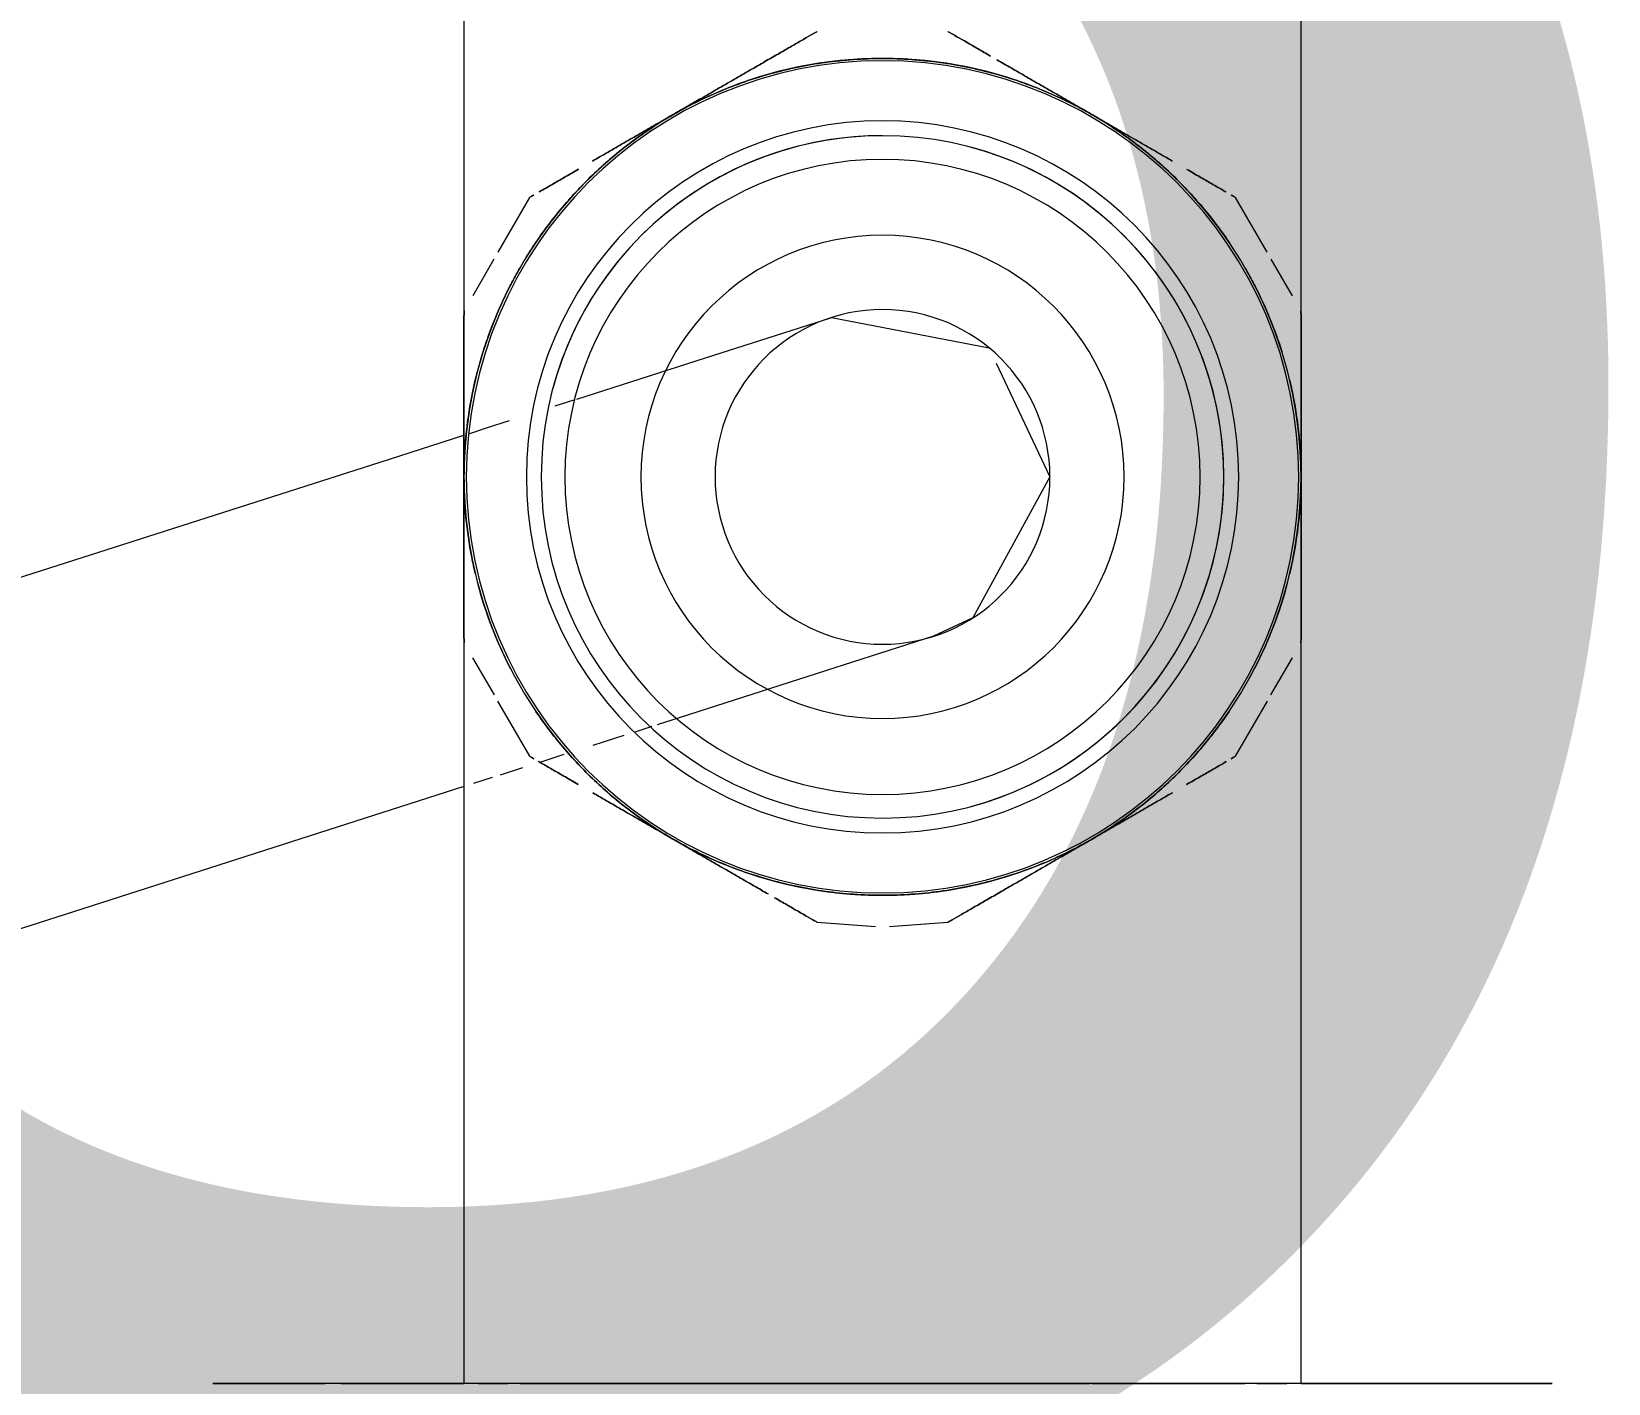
# Model space of a CAD drawing. Header units: metres. Extents: x 147 to 427, y -16 to 162.
# Drawn here: x 167.3873 to 167.4438, y 80.6107 to 80.6592 of the extents above; entities that cross this region are included whole.
import ezdxf

# ---------------------------------------------------------------- set-up
doc = ezdxf.new("R2010")
doc.units = ezdxf.units.M
doc.layers.add('P-PIPE-IDEN', color=7, linetype='Continuous', lineweight=5)
doc.layers.add('P-SANR-FIXT', color=7, linetype='Continuous', lineweight=5)
doc.styles.add('Arial_25', font='arial.ttf', dxfattribs={"height": 0.125})

# ---------------------------------------------------------------- blocks, each defined once
blk = doc.blocks.new('UT_Ducha higiênica - UT_Ducha higiênica-3059028-BANHEIROS E VESTIÁRIO')
at = {"layer": 'P-SANR-FIXT', "color": 9, "true_color": 0xc0c0c0}
for p, q in [((-0.015, -0.015), (-0.015, -0.0475)), ((0.015, -0.0475), (0.015, -0.015)), ((0.024, -0.015), (0.019984, -0.015)), ((-0.015, -0.0475), (-0.015, -0.076773)), ((0.015, -0.076773), (0.015, -0.0475))]:
    blk.add_line(p, q, dxfattribs=at)
at = {"layer": 'P-SANR-FIXT', "color": 254, "true_color": 0xe0e0e0}
for p, q in [((-0.013416, -0.015), (-0.014489, -0.015)), ((-0.0075, -0.015), (-0.01299, -0.015)), ((0.014489, -0.015), (0.013416, -0.015)), ((0.011417, -0.037543), (0.012277, -0.037267)), ((0.008262, -0.038553), (0.008883, -0.038354)), ((0.007286, -0.038866), (0.008071, -0.038614)), ((0.014794, -0.049061), (0.01419, -0.049255)), ((0.01173, -0.050043), (0.011018, -0.050271))]:
    blk.add_line(p, q, dxfattribs=at)
at = {"layer": 'P-SANR-FIXT', "color": 254, "true_color": 0xd3d3d3}
for p, q in [((0.019416, -0.015), (0.015, -0.015)), ((-0.000248, -0.031382), (-0.002341, -0.031535)), ((0.002341, -0.031535), (0.000248, -0.031382)), ((0.013989, -0.036719), (0.014657, -0.036505)), ((0.012908, -0.037065), (0.013708, -0.036809)), ((-0.012655, -0.03749), (-0.013796, -0.039465)), ((0.013796, -0.039465), (0.012655, -0.03749)), ((-0.013921, -0.039682), (-0.014693, -0.041018)), ((0.014693, -0.041018), (0.013921, -0.039682)), ((-0.004078, -0.051578), (-0.006, -0.0475)), ((0.00183, -0.053214), (-0.003819, -0.052127)), ((-0.014689, -0.053988), (-0.013927, -0.055307)), ((0.013927, -0.055307), (0.014689, -0.053988)), ((-0.013784, -0.055555), (-0.012655, -0.05751)), ((0.012655, -0.05751), (0.013784, -0.055555))]:
    blk.add_line(p, q, dxfattribs=at)
at = {"layer": 'P-SANR-FIXT', "color": 254, "true_color": 0xe9e9e9}
for p, q in [((0.009269, -0.038231), (0.010383, -0.037874)), ((0.01419, -0.049255), (0.013369, -0.049518))]:
    blk.add_line(p, q, dxfattribs=at)
at = {"layer": 'P-SANR-FIXT', "color": 9, "true_color": 0xc0c0c0, "flags": 128}
for points in [[(-0.019416, -0.015), (-0.023487, -0.015), (-0.024, -0.015)], [(-0.024, -0.015), (-0.019984, -0.015), (-0.00928, -0.015), (0.004529, -0.015), (0.016823, -0.015), (0.023487, -0.015), (0.024, -0.015)], [(0.015, -0.036395), (0.028666, -0.032018), (0.046263, -0.026381), (0.061045, -0.021646)], [(0.061045, -0.034247), (0.051334, -0.037357), (0.033737, -0.042994), (0.017706, -0.048129), (0.015, -0.048996)]]:
    blk.add_lwpolyline(points, dxfattribs=at)
at = {"layer": 'P-SANR-FIXT', "color": 254, "true_color": 0xd3d3d3, "flags": 128}
for points in [[(-0.015, -0.015), (-0.016823, -0.015), (-0.019416, -0.015)], [(0.01299, -0.015), (0.00928, -0.015), (-0.004529, -0.015), (-0.007416, -0.015)], [(-0.00183, -0.041786), (0.002042, -0.040546), (0.007286, -0.038866)], [(-0.006, -0.0475), (-0.003242, -0.042451), (-0.00183, -0.041786)], [(0.010957, -0.050291), (0.006347, -0.051767), (0.001856, -0.053206), (0.00183, -0.053214)]]:
    blk.add_lwpolyline(points, dxfattribs=at)
at = {"layer": 'P-SANR-FIXT', "color": 9, "true_color": 0xc0c0c0}
for radius, start, end in [(0.015, 90, 270), (0.014917, 90, 270), (0.015, 270, 90), (0.014917, 270, 90)]:
    blk.add_arc((0, -0.0475), radius, start, end, dxfattribs=at)
at = {"layer": 'P-SANR-FIXT', "color": 254, "true_color": 0xd3d3d3}
for radius, start, end in [(0.014917, 90, 270), (0.014917, 270, 90), (0.012765, 90, 270), (0.012765, 90, 270), (0.012765, 270, 90), (0.012765, 270, 90), (0.012232, 90, 270), (0.012232, 270, 90), (0.011383, 90, 270), (0.011383, 90, 270), (0.011383, 270, 90), (0.011383, 270, 90), (0.00866, 90, 270), (0.00866, 90, 270), (0.00866, 270, 90), (0.00866, 270, 90), (0.006, 90, 180), (0.006, 360, 90), (0.006, 180, 270), (0.006, 270, 360)]:
    blk.add_arc((0, -0.0475), radius, start, end, dxfattribs=at)
at = {"layer": 'P-SANR-FIXT', "color": 254, "true_color": 0xe0e0e0}
for start, end in [(90, 105), (75, 90), (255, 270), (270, 285)]:
    blk.add_arc((0, -0.0475), 0.015, start, end, dxfattribs=at)
at = {"layer": 'P-SANR-FIXT', "color": 254, "true_color": 0xe9e9e9}
for start, end in [(105, 255), (270, 345)]:
    blk.add_arc((0, -0.0475), 0.012232, start, end, dxfattribs=at)
at = {"layer": 'P-SANR-FIXT', "color": 254, "true_color": 0xd3d3d3}
for points, knots in [([(-0.004095, -0.032543), (-0.004014, -0.032497), (-0.003857, -0.032406), (-0.003556, -0.032232), (-0.003206, -0.032031), (-0.002829, -0.031813), (-0.002605, -0.031683), (-0.0025, -0.031623)], [0.8, 0.8, 0.8, 0.8, 0.825, 0.85, 0.9, 0.95, 1, 1, 1, 1]), ([(0.0025, -0.031623), (0.002716, -0.031747), (0.003078, -0.031957), (0.003567, -0.032239), (0.003792, -0.032369), (0.003868, -0.032413)], [0, 0, 0, 0, 0.1, 0.15, 0.175, 0.175, 0.175, 0.175]), ([(-0.01039, -0.036178), (-0.010211, -0.036075), (-0.009839, -0.03586), (-0.009355, -0.03558), (-0.008967, -0.035357), (-0.008587, -0.035137), (-0.00811, -0.034862), (-0.007525, -0.034524), (-0.007037, -0.034242), (-0.006649, -0.034018), (-0.006362, -0.033853), (-0.006072, -0.033685), (-0.005677, -0.033457), (-0.005179, -0.03317), (-0.0047, -0.032893), (-0.004342, -0.032687), (-0.004175, -0.03259), (-0.004095, -0.032543)], [0.25, 0.25, 0.25, 0.25, 0.3, 0.35, 0.375, 0.4, 0.45, 0.5, 0.55, 0.575, 0.6, 0.625, 0.65, 0.7, 0.75, 0.775, 0.8, 0.8, 0.8, 0.8]), ([(0, -0.0325), (-0.000695, -0.0325), (-0.001723, -0.032573), (-0.003045, -0.032801), (-0.003687, -0.032957), (-0.004003, -0.033044)], [0, 0, 0, 0, 0.0714286, 0.1071429, 0.1428571, 0.1428571, 0.1428571, 0.1428571]), ([(0.004003, -0.033044), (0.003687, -0.032957), (0.003045, -0.032801), (0.001723, -0.032573), (0.000695, -0.0325), (0, -0.0325)], [0.8571429, 0.8571429, 0.8571429, 0.8571429, 0.8928571, 0.9285714, 1, 1, 1, 1]), ([(0.004102, -0.032548), (0.004182, -0.032594), (0.004346, -0.032689), (0.004696, -0.032891), (0.005161, -0.033159), (0.005645, -0.033439), (0.006033, -0.033662), (0.006413, -0.033882), (0.00689, -0.034157), (0.007475, -0.034495), (0.007963, -0.034777), (0.008351, -0.035001), (0.008638, -0.035167), (0.008928, -0.035334), (0.009323, -0.035562), (0.009821, -0.03585), (0.010204, -0.036071), (0.010387, -0.036177)], [0.2, 0.2, 0.2, 0.2, 0.225, 0.25, 0.3, 0.35, 0.375, 0.4, 0.45, 0.5, 0.55, 0.575, 0.6, 0.625, 0.65, 0.7, 0.75, 0.75, 0.75, 0.75]), ([(0.007513, -0.034517), (0.007778, -0.03467), (0.008291, -0.034989), (0.009014, -0.0355), (0.009693, -0.036042), (0.010329, -0.036611), (0.010919, -0.037204), (0.011645, -0.038018), (0.012128, -0.038657), (0.012423, -0.039093)], [0.2857143, 0.2857143, 0.2857143, 0.2857143, 0.3214286, 0.3571429, 0.3928571, 0.4285714, 0.4642857, 0.5, 0.5714286, 0.5714286, 0.5714286, 0.5714286]), ([(-0.012321, -0.037293), (-0.012153, -0.037196), (-0.011847, -0.037019), (-0.011433, -0.03678), (-0.011133, -0.036607), (-0.010978, -0.036518), (-0.010898, -0.036472)], [0.0268068, 0.0268068, 0.0268068, 0.0268068, 0.1, 0.15, 0.175, 0.2, 0.2, 0.2, 0.2]), ([(0.010905, -0.036476), (0.010986, -0.036522), (0.011143, -0.036613), (0.011444, -0.036787), (0.011794, -0.036989), (0.012104, -0.037168), (0.012273, -0.037265), (0.012324, -0.037295)], [0.8, 0.8, 0.8, 0.8, 0.825, 0.85, 0.9, 0.95, 0.9730714, 0.9730714, 0.9730714, 0.9730714]), ([(-0.01431, -0.043001), (-0.014182, -0.042596), (-0.013895, -0.041801), (-0.013535, -0.04102), (-0.01334, -0.040641)], [0.2240917, 0.2240917, 0.2240917, 0.2240917, 0.2857143, 0.3456517, 0.3456517, 0.3456517, 0.3456517]), ([(0.01334, -0.040641), (0.013535, -0.04102), (0.013895, -0.041801), (0.014182, -0.042596), (0.01431, -0.043001)], [0.6543483, 0.6543483, 0.6543483, 0.6543483, 0.7142857, 0.7759083, 0.7759083, 0.7759083, 0.7759083]), ([(-0.015, -0.053274), (-0.015, -0.053024), (-0.015, -0.052606), (-0.015, -0.052041), (-0.015, -0.051696), (-0.015, -0.051427), (-0.015, -0.051142), (-0.015, -0.050738), (-0.015, -0.050201), (-0.015, -0.049642), (-0.015, -0.049194), (-0.015, -0.048755), (-0.015, -0.048205), (-0.015, -0.047529), (-0.015, -0.046966), (-0.015, -0.046518), (-0.015, -0.046186), (-0.015, -0.045851), (-0.015, -0.045395), (-0.015, -0.04482), (-0.015, -0.044267), (-0.015, -0.043854), (-0.015, -0.043565), (-0.015, -0.043293), (-0.015, -0.042946), (-0.015, -0.042542), (-0.015, -0.042106), (-0.015, -0.041848), (-0.015, -0.041726)], [0, 0, 0, 0, 0.1, 0.15, 0.175, 0.2, 0.225, 0.25, 0.3, 0.35, 0.375, 0.4, 0.45, 0.5, 0.55, 0.575, 0.6, 0.625, 0.65, 0.7, 0.75, 0.775, 0.8, 0.825, 0.85, 0.9, 0.95, 1, 1, 1, 1]), ([(0.015, -0.041726), (0.015, -0.041976), (0.015, -0.042394), (0.015, -0.042959), (0.015, -0.043304), (0.015, -0.043573), (0.015, -0.043858), (0.015, -0.044262), (0.015, -0.044799), (0.015, -0.045358), (0.015, -0.045806), (0.015, -0.046245), (0.015, -0.046795), (0.015, -0.047471), (0.015, -0.048034), (0.015, -0.048482), (0.015, -0.048814), (0.015, -0.049149), (0.015, -0.049605), (0.015, -0.05018), (0.015, -0.050733), (0.015, -0.051146), (0.015, -0.051435), (0.015, -0.051707), (0.015, -0.052054), (0.015, -0.052458), (0.015, -0.052894), (0.015, -0.053152), (0.015, -0.053274)], [0, 0, 0, 0, 0.1, 0.15, 0.175, 0.2, 0.225, 0.25, 0.3, 0.35, 0.375, 0.4, 0.45, 0.5, 0.55, 0.575, 0.6, 0.625, 0.65, 0.7, 0.75, 0.775, 0.8, 0.825, 0.85, 0.9, 0.95, 1, 1, 1, 1]), ([(-0.015, -0.0475), (-0.015, -0.046543), (-0.014888, -0.045372), (-0.014638, -0.044219), (-0.014591, -0.044019)], [0, 0, 0, 0, 0.1428571, 0.1728513, 0.1728513, 0.1728513, 0.1728513]), ([(0.014591, -0.044019), (0.014638, -0.044219), (0.014888, -0.045372), (0.015, -0.046543), (0.015, -0.0475)], [0.8271487, 0.8271487, 0.8271487, 0.8271487, 0.8571429, 1, 1, 1, 1]), ([(-0.014591, -0.050981), (-0.014638, -0.050781), (-0.014888, -0.049628), (-0.015, -0.048457), (-0.015, -0.0475)], [0.8271487, 0.8271487, 0.8271487, 0.8271487, 0.8571429, 1, 1, 1, 1]), ([(-0.01334, -0.054359), (-0.013535, -0.05398), (-0.013895, -0.053199), (-0.014182, -0.052404), (-0.01431, -0.051999)], [0.6543483, 0.6543483, 0.6543483, 0.6543483, 0.7142857, 0.7759083, 0.7759083, 0.7759083, 0.7759083]), ([(0.01431, -0.051999), (0.014182, -0.052404), (0.013895, -0.053199), (0.013535, -0.05398), (0.01334, -0.054359)], [0.2240917, 0.2240917, 0.2240917, 0.2240917, 0.2857143, 0.3456517, 0.3456517, 0.3456517, 0.3456517]), ([(-0.01334, -0.054359), (-0.013302, -0.054432), (-0.013193, -0.054641), (-0.013078, -0.054848), (-0.013, -0.054983)], [0.34565168, 0.34565168, 0.34565168, 0.34565168, 0.35714286, 0.37870242, 0.37870242, 0.37870242, 0.37870242]), ([(0.013, -0.054983), (0.013078, -0.054848), (0.013193, -0.054641), (0.013302, -0.054432), (0.01334, -0.054359)], [0.62129758, 0.62129758, 0.62129758, 0.62129758, 0.64285714, 0.65434832, 0.65434832, 0.65434832, 0.65434832]), ([(-0.007513, -0.060483), (-0.007778, -0.06033), (-0.008291, -0.060011), (-0.009014, -0.0595), (-0.009693, -0.058958), (-0.010329, -0.058389), (-0.010919, -0.057796), (-0.011645, -0.056982), (-0.012128, -0.056343), (-0.012423, -0.055907)], [0.2857143, 0.2857143, 0.2857143, 0.2857143, 0.3214286, 0.3571429, 0.3928571, 0.4285714, 0.4642857, 0.5, 0.5714286, 0.5714286, 0.5714286, 0.5714286]), ([(-0.010905, -0.058524), (-0.010986, -0.058478), (-0.011143, -0.058387), (-0.011444, -0.058213), (-0.011794, -0.058011), (-0.012097, -0.057837), (-0.01226, -0.057742), (-0.012306, -0.057716)], [0.8, 0.8, 0.8, 0.8, 0.825, 0.85, 0.9, 0.95, 0.9702695, 0.9702695, 0.9702695, 0.9702695]), ([(0.012302, -0.057718), (0.012139, -0.057812), (0.011839, -0.057985), (0.011433, -0.05822), (0.011133, -0.058393), (0.010978, -0.058482), (0.010898, -0.058528)], [0.029596, 0.029596, 0.029596, 0.029596, 0.1, 0.15, 0.175, 0.2, 0.2, 0.2, 0.2]), ([(-0.004102, -0.062452), (-0.004182, -0.062406), (-0.004346, -0.062311), (-0.004696, -0.062109), (-0.005161, -0.061841), (-0.005645, -0.061561), (-0.006033, -0.061338), (-0.006413, -0.061118), (-0.00689, -0.060843), (-0.007475, -0.060505), (-0.007963, -0.060223), (-0.008351, -0.059999), (-0.008638, -0.059833), (-0.008928, -0.059666), (-0.009323, -0.059438), (-0.009821, -0.05915), (-0.010204, -0.058929), (-0.010387, -0.058823)], [0.2, 0.2, 0.2, 0.2, 0.225, 0.25, 0.3, 0.35, 0.375, 0.4, 0.45, 0.5, 0.55, 0.575, 0.6, 0.625, 0.65, 0.7, 0.75, 0.75, 0.75, 0.75]), ([(0.01039, -0.058822), (0.010211, -0.058925), (0.009839, -0.05914), (0.009355, -0.05942), (0.008967, -0.059643), (0.008587, -0.059863), (0.00811, -0.060138), (0.007525, -0.060476), (0.007037, -0.060758), (0.006649, -0.060982), (0.006362, -0.061147), (0.006072, -0.061315), (0.005677, -0.061543), (0.005179, -0.06183), (0.0047, -0.062107), (0.004342, -0.062313), (0.004175, -0.06241), (0.004095, -0.062457)], [0.25, 0.25, 0.25, 0.25, 0.3, 0.35, 0.375, 0.4, 0.45, 0.5, 0.55, 0.575, 0.6, 0.625, 0.65, 0.7, 0.75, 0.775, 0.8, 0.8, 0.8, 0.8]), ([(-0.004003, -0.061956), (-0.003687, -0.062043), (-0.003045, -0.062199), (-0.001723, -0.062427), (-0.000695, -0.0625), (0, -0.0625)], [0.8571429, 0.8571429, 0.8571429, 0.8571429, 0.8928571, 0.9285714, 1, 1, 1, 1]), ([(0, -0.0625), (0.000695, -0.0625), (0.001723, -0.062427), (0.003045, -0.062199), (0.003687, -0.062043), (0.004003, -0.061956)], [0, 0, 0, 0, 0.0714286, 0.1071429, 0.1428571, 0.1428571, 0.1428571, 0.1428571]), ([(-0.0025, -0.063377), (-0.002716, -0.063253), (-0.003078, -0.063043), (-0.003567, -0.062761), (-0.003792, -0.062631), (-0.003868, -0.062587)], [0, 0, 0, 0, 0.1, 0.15, 0.175, 0.175, 0.175, 0.175]), ([(0.004095, -0.062457), (0.004014, -0.062503), (0.003857, -0.062594), (0.003556, -0.062768), (0.003206, -0.062969), (0.002829, -0.063187), (0.002605, -0.063317), (0.0025, -0.063377)], [0.8, 0.8, 0.8, 0.8, 0.825, 0.85, 0.9, 0.95, 1, 1, 1, 1])]:
    blk.add_open_spline(points, degree=3, knots=knots, dxfattribs=at)
at = {"layer": 'P-SANR-FIXT', "color": 254, "true_color": 0xe0e0e0}
for points, knots in [([(-0.0025, -0.031623), (-0.002605, -0.031683), (-0.002829, -0.031813), (-0.003206, -0.032031), (-0.003556, -0.032232), (-0.003857, -0.032406), (-0.004014, -0.032497), (-0.004095, -0.032543)], [0, 0, 0, 0, 0.05, 0.1, 0.15, 0.175, 0.2, 0.2, 0.2, 0.2]), ([(0.003868, -0.032413), (0.003792, -0.032369), (0.003567, -0.032239), (0.003078, -0.031957), (0.002716, -0.031747), (0.0025, -0.031623)], [0.825, 0.825, 0.825, 0.825, 0.85, 0.9, 1, 1, 1, 1]), ([(-0.004095, -0.032543), (-0.004175, -0.03259), (-0.004342, -0.032687), (-0.0047, -0.032893), (-0.005179, -0.03317), (-0.005677, -0.033457), (-0.006072, -0.033685), (-0.006362, -0.033853), (-0.006649, -0.034018), (-0.007037, -0.034242), (-0.007525, -0.034524), (-0.00811, -0.034862), (-0.008492, -0.035082), (-0.008682, -0.035192)], [0.2, 0.2, 0.2, 0.2, 0.225, 0.25, 0.3, 0.35, 0.375, 0.4, 0.425, 0.45, 0.5, 0.55, 0.6, 0.6, 0.6, 0.6]), ([(-0.004003, -0.033044), (-0.003687, -0.032957), (-0.003045, -0.032801), (-0.001723, -0.032573), (-0.000695, -0.0325), (0, -0.0325)], [0.8571429, 0.8571429, 0.8571429, 0.8571429, 0.8928571, 0.9285714, 1, 1, 1, 1]), ([(0, -0.0325), (0.000695, -0.0325), (0.001723, -0.032573), (0.003045, -0.032801), (0.003687, -0.032957), (0.004003, -0.033044)], [0, 0, 0, 0, 0.0714286, 0.1071429, 0.1428571, 0.1428571, 0.1428571, 0.1428571]), ([(0.010387, -0.036177), (0.010204, -0.036071), (0.009821, -0.03585), (0.009323, -0.035562), (0.008928, -0.035334), (0.008638, -0.035167), (0.008351, -0.035001), (0.007963, -0.034777), (0.007475, -0.034495), (0.00689, -0.034157), (0.006413, -0.033882), (0.006033, -0.033662), (0.005645, -0.033439), (0.005161, -0.033159), (0.004696, -0.032891), (0.004346, -0.032689), (0.004182, -0.032594), (0.004102, -0.032548)], [0.25, 0.25, 0.25, 0.25, 0.3, 0.35, 0.375, 0.4, 0.425, 0.45, 0.5, 0.55, 0.6, 0.625, 0.65, 0.7, 0.75, 0.775, 0.8, 0.8, 0.8, 0.8]), ([(-0.008682, -0.035192), (-0.008777, -0.035247), (-0.008967, -0.035357), (-0.009355, -0.03558), (-0.009839, -0.03586), (-0.010211, -0.036075), (-0.01039, -0.036178)], [0.6, 0.6, 0.6, 0.6, 0.625, 0.65, 0.7, 0.75, 0.75, 0.75, 0.75]), ([(-0.010898, -0.036472), (-0.010978, -0.036518), (-0.011133, -0.036607), (-0.011433, -0.03678), (-0.011847, -0.037019), (-0.012153, -0.037196), (-0.012321, -0.037293)], [0.8, 0.8, 0.8, 0.8, 0.825, 0.85, 0.9, 0.9731932, 0.9731932, 0.9731932, 0.9731932]), ([(0.012324, -0.037295), (0.012273, -0.037265), (0.012104, -0.037168), (0.011794, -0.036989), (0.011444, -0.036787), (0.011143, -0.036613), (0.010986, -0.036522), (0.010905, -0.036476)], [0.0269286, 0.0269286, 0.0269286, 0.0269286, 0.05, 0.1, 0.15, 0.175, 0.2, 0.2, 0.2, 0.2]), ([(-0.015, -0.041726), (-0.015, -0.041848), (-0.015, -0.042106), (-0.015, -0.042542), (-0.015, -0.042946), (-0.015, -0.043293), (-0.015, -0.043565), (-0.015, -0.043854), (-0.015, -0.044267), (-0.015, -0.04482), (-0.015, -0.045395), (-0.015, -0.045851), (-0.015, -0.046186), (-0.015, -0.046518), (-0.015, -0.046966), (-0.015, -0.047529), (-0.015, -0.048205), (-0.015, -0.048755), (-0.015, -0.049194), (-0.015, -0.049642), (-0.015, -0.050201), (-0.015, -0.050738), (-0.015, -0.051142), (-0.015, -0.051427), (-0.015, -0.051696), (-0.015, -0.052041), (-0.015, -0.052606), (-0.015, -0.053024), (-0.015, -0.053274)], [0, 0, 0, 0, 0.05, 0.1, 0.15, 0.175, 0.2, 0.225, 0.25, 0.3, 0.35, 0.375, 0.4, 0.425, 0.45, 0.5, 0.55, 0.6, 0.625, 0.65, 0.7, 0.75, 0.775, 0.8, 0.825, 0.85, 0.9, 1, 1, 1, 1]), ([(0.015, -0.053274), (0.015, -0.053152), (0.015, -0.052894), (0.015, -0.052458), (0.015, -0.052054), (0.015, -0.051707), (0.015, -0.051435), (0.015, -0.051146), (0.015, -0.050733), (0.015, -0.05018), (0.015, -0.049605), (0.015, -0.049149), (0.015, -0.048814), (0.015, -0.048482), (0.015, -0.048034), (0.015, -0.047471), (0.015, -0.046795), (0.015, -0.046245), (0.015, -0.045806), (0.015, -0.045358), (0.015, -0.044799), (0.015, -0.044262), (0.015, -0.043858), (0.015, -0.043573), (0.015, -0.043304), (0.015, -0.042959), (0.015, -0.042394), (0.015, -0.041976), (0.015, -0.041726)], [0, 0, 0, 0, 0.05, 0.1, 0.15, 0.175, 0.2, 0.225, 0.25, 0.3, 0.35, 0.375, 0.4, 0.425, 0.45, 0.5, 0.55, 0.6, 0.625, 0.65, 0.7, 0.75, 0.775, 0.8, 0.825, 0.85, 0.9, 1, 1, 1, 1]), ([(-0.013, -0.054983), (-0.013078, -0.054848), (-0.013193, -0.054641), (-0.013302, -0.054432), (-0.01334, -0.054359)], [0.62129758, 0.62129758, 0.62129758, 0.62129758, 0.64285714, 0.65434832, 0.65434832, 0.65434832, 0.65434832]), ([(0.01334, -0.054359), (0.013302, -0.054432), (0.013193, -0.054641), (0.013078, -0.054848), (0.013, -0.054983)], [0.34565168, 0.34565168, 0.34565168, 0.34565168, 0.35714286, 0.37870242, 0.37870242, 0.37870242, 0.37870242]), ([(-0.012306, -0.057716), (-0.01226, -0.057742), (-0.012097, -0.057837), (-0.011794, -0.058011), (-0.011444, -0.058213), (-0.011143, -0.058387), (-0.010986, -0.058478), (-0.010905, -0.058524)], [0.0297305, 0.0297305, 0.0297305, 0.0297305, 0.05, 0.1, 0.15, 0.175, 0.2, 0.2, 0.2, 0.2]), ([(0.010898, -0.058528), (0.010978, -0.058482), (0.011133, -0.058393), (0.011433, -0.05822), (0.011839, -0.057985), (0.012139, -0.057812), (0.012302, -0.057718)], [0.8, 0.8, 0.8, 0.8, 0.825, 0.85, 0.9, 0.970404, 0.970404, 0.970404, 0.970404]), ([(-0.010387, -0.058823), (-0.010204, -0.058929), (-0.009821, -0.05915), (-0.009323, -0.059438), (-0.008928, -0.059666), (-0.008638, -0.059833), (-0.008351, -0.059999), (-0.007963, -0.060223), (-0.007475, -0.060505), (-0.00689, -0.060843), (-0.006508, -0.061063), (-0.006318, -0.061173)], [0.25, 0.25, 0.25, 0.25, 0.3, 0.35, 0.375, 0.4, 0.425, 0.45, 0.5, 0.55, 0.6, 0.6, 0.6, 0.6]), ([(0.004095, -0.062457), (0.004175, -0.06241), (0.004342, -0.062313), (0.0047, -0.062107), (0.005179, -0.06183), (0.005677, -0.061543), (0.006072, -0.061315), (0.006362, -0.061147), (0.006649, -0.060982), (0.007037, -0.060758), (0.007525, -0.060476), (0.00811, -0.060138), (0.008587, -0.059863), (0.008967, -0.059643), (0.009355, -0.05942), (0.009839, -0.05914), (0.010211, -0.058925), (0.01039, -0.058822)], [0.2, 0.2, 0.2, 0.2, 0.225, 0.25, 0.3, 0.35, 0.375, 0.4, 0.425, 0.45, 0.5, 0.55, 0.6, 0.625, 0.65, 0.7, 0.75, 0.75, 0.75, 0.75]), ([(-0.006318, -0.061173), (-0.006223, -0.061228), (-0.006033, -0.061338), (-0.005645, -0.061561), (-0.005161, -0.061841), (-0.004696, -0.062109), (-0.004346, -0.062311), (-0.004182, -0.062406), (-0.004102, -0.062452)], [0.6, 0.6, 0.6, 0.6, 0.625, 0.65, 0.7, 0.75, 0.775, 0.8, 0.8, 0.8, 0.8]), ([(0, -0.0625), (-0.000695, -0.0625), (-0.001723, -0.062427), (-0.003045, -0.062199), (-0.003687, -0.062043), (-0.004003, -0.061956)], [0, 0, 0, 0, 0.0714286, 0.1071429, 0.1428571, 0.1428571, 0.1428571, 0.1428571]), ([(0.004003, -0.061956), (0.003687, -0.062043), (0.003045, -0.062199), (0.001723, -0.062427), (0.000695, -0.0625), (0, -0.0625)], [0.8571429, 0.8571429, 0.8571429, 0.8571429, 0.8928571, 0.9285714, 1, 1, 1, 1]), ([(-0.003868, -0.062587), (-0.003792, -0.062631), (-0.003567, -0.062761), (-0.003078, -0.063043), (-0.002716, -0.063253), (-0.0025, -0.063377)], [0.825, 0.825, 0.825, 0.825, 0.85, 0.9, 1, 1, 1, 1]), ([(0.0025, -0.063377), (0.002605, -0.063317), (0.002829, -0.063187), (0.003206, -0.062969), (0.003556, -0.062768), (0.003857, -0.062594), (0.004014, -0.062503), (0.004095, -0.062457)], [0, 0, 0, 0, 0.05, 0.1, 0.15, 0.175, 0.2, 0.2, 0.2, 0.2])]:
    blk.add_open_spline(points, degree=3, knots=knots, dxfattribs=at)
for points in [[(-0.0025, -0.031623), (-0.002449, -0.031594), (-0.00241, -0.031572), (-0.002384, -0.031558)], [(-0.002384, -0.031558), (-0.00241, -0.031572), (-0.002449, -0.031594), (-0.0025, -0.031623)], [(0.0025, -0.031623), (0.002449, -0.031594), (0.00241, -0.031572), (0.002384, -0.031558)], [(0.002384, -0.031558), (0.00241, -0.031572), (0.002449, -0.031594), (0.0025, -0.031623)], [(-0.007513, -0.034517), (-0.007249, -0.034364), (-0.006704, -0.034071), (-0.005843, -0.033674), (-0.004942, -0.033326), (-0.00432, -0.033132), (-0.004003, -0.033044)], [(0.004003, -0.033044), (0.00432, -0.033132), (0.004942, -0.033326), (0.005843, -0.033674), (0.006704, -0.034071), (0.007249, -0.034364), (0.007513, -0.034517)], [(-0.014491, -0.043625), (-0.014435, -0.043416), (-0.014375, -0.043208), (-0.01431, -0.043001)], [(0.01431, -0.043001), (0.014375, -0.043208), (0.014435, -0.043416), (0.014491, -0.043625)], [(-0.004003, -0.061956), (-0.00432, -0.061868), (-0.004942, -0.061674), (-0.005843, -0.061326), (-0.006704, -0.060929), (-0.007249, -0.060636), (-0.007513, -0.060483)], [(0.007513, -0.060483), (0.007249, -0.060636), (0.006704, -0.060929), (0.005843, -0.061326), (0.004942, -0.061674), (0.00432, -0.061868), (0.004003, -0.061956)], [(-0.0025, -0.063377), (-0.002449, -0.063406), (-0.00241, -0.063428), (-0.002384, -0.063442)], [(-0.002384, -0.063442), (-0.00241, -0.063428), (-0.002449, -0.063406), (-0.0025, -0.063377)], [(0.0025, -0.063377), (0.002449, -0.063406), (0.00241, -0.063428), (0.002384, -0.063442)], [(0.002384, -0.063442), (0.00241, -0.063428), (0.002449, -0.063406), (0.0025, -0.063377)]]:
    blk.add_open_spline(points, degree=3, dxfattribs=at)
at = {"layer": 'P-SANR-FIXT', "color": 254, "true_color": 0xd3d3d3}
for points in [[(-0.002384, -0.031558), (-0.002357, -0.031543), (-0.002343, -0.031536), (-0.002341, -0.031535)], [(-0.002341, -0.031535), (-0.002343, -0.031536), (-0.002357, -0.031543), (-0.002384, -0.031558)], [(0.002384, -0.031558), (0.002357, -0.031543), (0.002343, -0.031536), (0.002341, -0.031535)], [(0.002341, -0.031535), (0.002343, -0.031536), (0.002357, -0.031543), (0.002384, -0.031558)], [(-0.004003, -0.033044), (-0.00432, -0.033132), (-0.004942, -0.033326), (-0.005843, -0.033674), (-0.006704, -0.034071), (-0.007249, -0.034364), (-0.007513, -0.034517)], [(0.007513, -0.034517), (0.007249, -0.034364), (0.006704, -0.034071), (0.005843, -0.033674), (0.004942, -0.033326), (0.00432, -0.033132), (0.004003, -0.033044)], [(-0.012423, -0.039093), (-0.012275, -0.038875), (-0.011966, -0.038444), (-0.011464, -0.037815), (-0.010919, -0.037204), (-0.010329, -0.036611), (-0.009693, -0.036042), (-0.009014, -0.0355), (-0.008291, -0.034989), (-0.007778, -0.03467), (-0.007513, -0.034517)], [(-0.012615, -0.037465), (-0.01264, -0.03748), (-0.012654, -0.037489), (-0.012655, -0.03749)], [(-0.012655, -0.03749), (-0.012654, -0.037489), (-0.01264, -0.03748), (-0.012615, -0.037465)], [(0.012615, -0.037465), (0.01264, -0.03748), (0.012654, -0.037489), (0.012655, -0.03749)], [(0.012655, -0.03749), (0.012654, -0.037489), (0.01264, -0.03748), (0.012615, -0.037465)], [(-0.014998, -0.041593), (-0.014997, -0.041563), (-0.014997, -0.041547), (-0.014997, -0.041545)], [(-0.014997, -0.041545), (-0.014997, -0.041547), (-0.014997, -0.041563), (-0.014998, -0.041593)], [(0.014998, -0.041593), (0.014997, -0.041563), (0.014997, -0.041547), (0.014997, -0.041545)], [(0.014997, -0.041545), (0.014997, -0.041547), (0.014997, -0.041563), (0.014998, -0.041593)], [(-0.01431, -0.043001), (-0.014375, -0.043208), (-0.014435, -0.043416), (-0.014491, -0.043625)], [(0.014491, -0.043625), (0.014435, -0.043416), (0.014375, -0.043208), (0.01431, -0.043001)], [(0.015, -0.0475), (0.015, -0.048457), (0.014908, -0.049424), (0.014721, -0.05038)], [(0.014721, -0.05038), (0.014682, -0.050581), (0.014638, -0.050781), (0.014591, -0.050981)], [(-0.014998, -0.053407), (-0.014997, -0.053437), (-0.014997, -0.053453), (-0.014997, -0.053455)], [(-0.014997, -0.053455), (-0.014997, -0.053453), (-0.014997, -0.053437), (-0.014998, -0.053407)], [(0.014998, -0.053407), (0.014997, -0.053437), (0.014997, -0.053453), (0.014997, -0.053455)], [(0.014997, -0.053455), (0.014997, -0.053453), (0.014997, -0.053437), (0.014998, -0.053407)], [(0.012423, -0.055907), (0.012275, -0.056125), (0.011966, -0.056556), (0.011464, -0.057185), (0.010919, -0.057796), (0.010329, -0.058389), (0.009693, -0.058958), (0.009014, -0.0595), (0.008291, -0.060011), (0.007778, -0.06033), (0.007513, -0.060483)], [(-0.012615, -0.057535), (-0.01264, -0.05752), (-0.012654, -0.057511), (-0.012655, -0.05751)], [(-0.012655, -0.05751), (-0.012654, -0.057511), (-0.01264, -0.05752), (-0.012615, -0.057535)], [(0.012615, -0.057535), (0.01264, -0.05752), (0.012654, -0.057511), (0.012655, -0.05751)], [(0.012655, -0.05751), (0.012654, -0.057511), (0.01264, -0.05752), (0.012615, -0.057535)], [(-0.007513, -0.060483), (-0.007249, -0.060636), (-0.006704, -0.060929), (-0.005843, -0.061326), (-0.004942, -0.061674), (-0.00432, -0.061868), (-0.004003, -0.061956)], [(0.004003, -0.061956), (0.00432, -0.061868), (0.004942, -0.061674), (0.005843, -0.061326), (0.006704, -0.060929), (0.007249, -0.060636), (0.007513, -0.060483)], [(-0.002384, -0.063442), (-0.002357, -0.063457), (-0.002343, -0.063464), (-0.002341, -0.063465)], [(-0.002341, -0.063465), (-0.002343, -0.063464), (-0.002357, -0.063457), (-0.002384, -0.063442)], [(0.002384, -0.063442), (0.002357, -0.063457), (0.002343, -0.063464), (0.002341, -0.063465)], [(0.002341, -0.063465), (0.002343, -0.063464), (0.002357, -0.063457), (0.002384, -0.063442)]]:
    blk.add_open_spline(points, degree=3, dxfattribs=at)
at = {"layer": 'P-SANR-FIXT', "color": 9, "true_color": 0xc0c0c0}
for points, knots in [([(-0.007513, -0.034517), (-0.007778, -0.03467), (-0.008291, -0.034989), (-0.009014, -0.0355), (-0.009693, -0.036042), (-0.010329, -0.036611), (-0.010919, -0.037204), (-0.011645, -0.038018), (-0.012128, -0.038657), (-0.012423, -0.039093)], [0.2857143, 0.2857143, 0.2857143, 0.2857143, 0.3214286, 0.3571429, 0.3928571, 0.4285714, 0.4642857, 0.5, 0.5714286, 0.5714286, 0.5714286, 0.5714286]), ([(-0.01334, -0.040641), (-0.013535, -0.04102), (-0.013895, -0.041801), (-0.014182, -0.042596), (-0.01431, -0.043001)], [0.6543483, 0.6543483, 0.6543483, 0.6543483, 0.7142857, 0.7759083, 0.7759083, 0.7759083, 0.7759083]), ([(0.01431, -0.043001), (0.014182, -0.042596), (0.013895, -0.041801), (0.013535, -0.04102), (0.01334, -0.040641)], [0.2240917, 0.2240917, 0.2240917, 0.2240917, 0.2857143, 0.3456517, 0.3456517, 0.3456517, 0.3456517]), ([(-0.014591, -0.044019), (-0.014638, -0.044219), (-0.014888, -0.045372), (-0.015, -0.046543), (-0.015, -0.0475)], [0.8271487, 0.8271487, 0.8271487, 0.8271487, 0.8571429, 1, 1, 1, 1]), ([(0.015, -0.0475), (0.015, -0.046543), (0.014888, -0.045372), (0.014638, -0.044219), (0.014591, -0.044019)], [0, 0, 0, 0, 0.1428571, 0.1728513, 0.1728513, 0.1728513, 0.1728513]), ([(-0.015, -0.0475), (-0.015, -0.048457), (-0.014888, -0.049628), (-0.014638, -0.050781), (-0.014591, -0.050981)], [0, 0, 0, 0, 0.1428571, 0.1728513, 0.1728513, 0.1728513, 0.1728513]), ([(0.014591, -0.050981), (0.014638, -0.050781), (0.014888, -0.049628), (0.015, -0.048457), (0.015, -0.0475)], [0.8271487, 0.8271487, 0.8271487, 0.8271487, 0.8571429, 1, 1, 1, 1]), ([(-0.01431, -0.051999), (-0.014182, -0.052404), (-0.013895, -0.053199), (-0.013535, -0.05398), (-0.01334, -0.054359)], [0.2240917, 0.2240917, 0.2240917, 0.2240917, 0.2857143, 0.3456517, 0.3456517, 0.3456517, 0.3456517]), ([(0.01334, -0.054359), (0.013535, -0.05398), (0.013895, -0.053199), (0.014182, -0.052404), (0.01431, -0.051999)], [0.6543483, 0.6543483, 0.6543483, 0.6543483, 0.7142857, 0.7759083, 0.7759083, 0.7759083, 0.7759083]), ([(0.007513, -0.060483), (0.007778, -0.06033), (0.008291, -0.060011), (0.009014, -0.0595), (0.009693, -0.058958), (0.010329, -0.058389), (0.010919, -0.057796), (0.011645, -0.056982), (0.012128, -0.056343), (0.012423, -0.055907)], [0.2857143, 0.2857143, 0.2857143, 0.2857143, 0.3214286, 0.3571429, 0.3928571, 0.4285714, 0.4642857, 0.5, 0.5714286, 0.5714286, 0.5714286, 0.5714286])]:
    blk.add_open_spline(points, degree=3, knots=knots, dxfattribs=at)
for points in [[(0.012423, -0.039093), (0.012275, -0.038875), (0.011966, -0.038444), (0.011464, -0.037815), (0.010919, -0.037204), (0.010329, -0.036611), (0.009693, -0.036042), (0.009014, -0.0355), (0.008291, -0.034989), (0.007778, -0.03467), (0.007513, -0.034517)], [(-0.012423, -0.055907), (-0.012275, -0.056125), (-0.011966, -0.056556), (-0.011464, -0.057185), (-0.010919, -0.057796), (-0.010329, -0.058389), (-0.009693, -0.058958), (-0.009014, -0.0595), (-0.008291, -0.060011), (-0.007778, -0.06033), (-0.007513, -0.060483)]]:
    blk.add_open_spline(points, degree=3, dxfattribs=at)
at = {"layer": 'P-SANR-FIXT', "color": 254, "true_color": 0xe9e9e9}
for points in [[(-0.0125, -0.037396), (-0.012551, -0.037426), (-0.012589, -0.037449), (-0.012615, -0.037465)], [(-0.012615, -0.037465), (-0.012589, -0.037449), (-0.012551, -0.037426), (-0.0125, -0.037396)], [(0.0125, -0.037396), (0.012551, -0.037426), (0.012589, -0.037449), (0.012615, -0.037465)], [(0.012615, -0.037465), (0.012589, -0.037449), (0.012551, -0.037426), (0.0125, -0.037396)], [(-0.015, -0.041726), (-0.015, -0.041668), (-0.014999, -0.041623), (-0.014998, -0.041593)], [(-0.014998, -0.041593), (-0.014999, -0.041623), (-0.015, -0.041668), (-0.015, -0.041726)], [(0.015, -0.041726), (0.015, -0.041668), (0.014999, -0.041623), (0.014998, -0.041593)], [(0.014998, -0.041593), (0.014999, -0.041623), (0.015, -0.041668), (0.015, -0.041726)], [(-0.015, -0.053274), (-0.015, -0.053332), (-0.014999, -0.053377), (-0.014998, -0.053407)], [(-0.014998, -0.053407), (-0.014999, -0.053377), (-0.015, -0.053332), (-0.015, -0.053274)], [(0.015, -0.053274), (0.015, -0.053332), (0.014999, -0.053377), (0.014998, -0.053407)], [(0.014998, -0.053407), (0.014999, -0.053377), (0.015, -0.053332), (0.015, -0.053274)], [(-0.0125, -0.057604), (-0.012551, -0.057574), (-0.012589, -0.057551), (-0.012615, -0.057535)], [(-0.012615, -0.057535), (-0.012589, -0.057551), (-0.012551, -0.057574), (-0.0125, -0.057604)], [(0.0125, -0.057604), (0.012551, -0.057574), (0.012589, -0.057551), (0.012615, -0.057535)], [(0.012615, -0.057535), (0.012589, -0.057551), (0.012551, -0.057574), (0.0125, -0.057604)]]:
    blk.add_open_spline(points, degree=3, dxfattribs=at)
blk.add_open_spline([(0.014721, -0.05038), (0.014534, -0.051336), (0.014113, -0.052753), (0.013359, -0.054356), (0.012851, -0.055249), (0.012429, -0.05591), (0.011966, -0.056556), (0.011464, -0.057185), (0.010919, -0.057796), (0.010329, -0.058389), (0.009693, -0.058958), (0.009014, -0.0595), (0.008291, -0.060011), (0.007521, -0.060489), (0.006704, -0.060929), (0.005843, -0.061326), (0.004942, -0.061674), (0.004008, -0.061966), (0.003045, -0.062199), (0.001723, -0.062427), (0.000695, -0.0625), (0, -0.0625)], degree=3, knots=[0.1428571, 0.1428571, 0.1428571, 0.1428571, 0.2857143, 0.3571429, 0.3928571, 0.4285714, 0.4642857, 0.5, 0.5357143, 0.5714286, 0.6071429, 0.6428571, 0.6785714, 0.7142857, 0.75, 0.7857143, 0.8214286, 0.8571429, 0.8928571, 0.9285714, 1, 1, 1, 1], dxfattribs=at)

msp = doc.modelspace()

# ---------------------------------------------------------------- block references
at = {"layer": 'P-SANR-FIXT', "color": 254, "true_color": 0xe9e9e9, "rotation": 180}
msp.add_blockref('UT_Ducha higiênica - UT_Ducha higiênica-3059028-BANHEIROS E VESTIÁRIO', (167.417816, 80.595696), dxfattribs=at)

# ---------------------------------------------------------------- texts
at = {"layer": 'P-PIPE-IDEN', "insert": (167.1503, 80.730748), "char_height": 0.125, "width": 0.36075937, "attachment_point": 1, "style": 'Arial_25'}
msp.add_mtext('ø25', dxfattribs=at)

doc.saveas('drawing.dxf')
